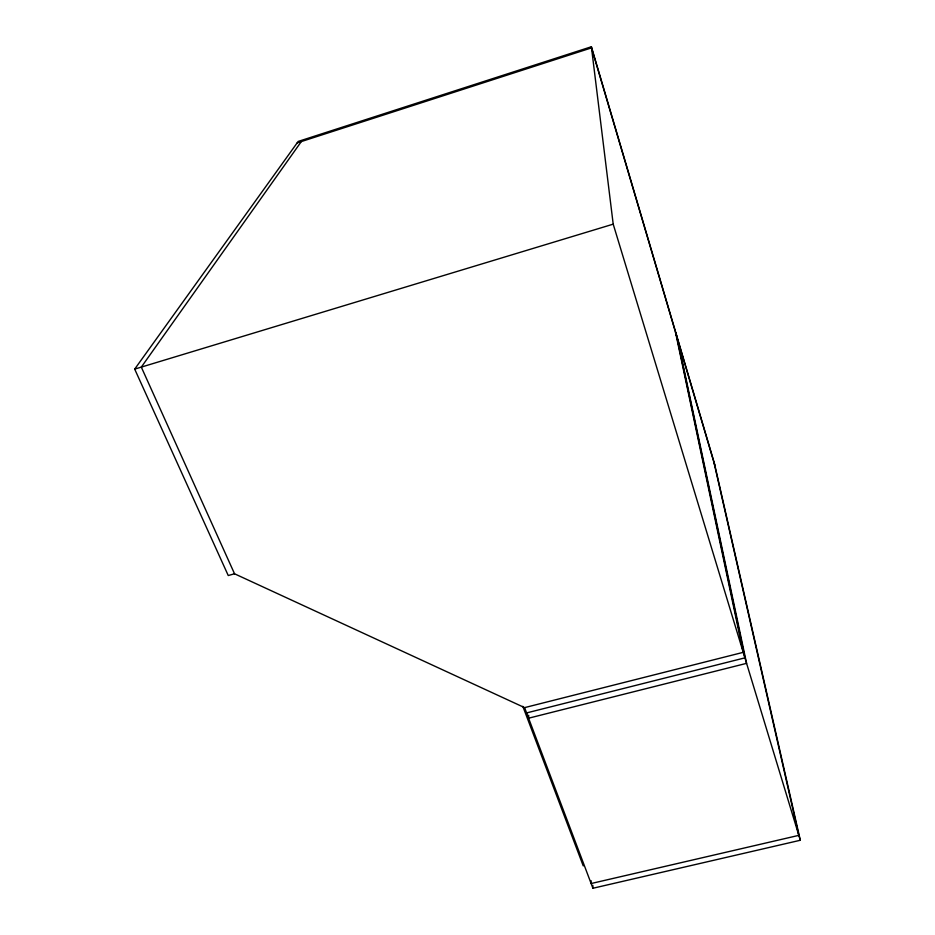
<?xml version="1.0" encoding="UTF-8"?>
<svg xmlns="http://www.w3.org/2000/svg" width="935" height="935" viewBox="0 0 935 935"><rect width="100%" height="100%" fill="white"/><g stroke="black" fill="none" stroke-linecap="round" stroke-linejoin="round"><path stroke-width="1.4" d="M528.684 715.287L528.591 718.197L746.586 663.347L677.77 339.931M301.315 141.571L141.314 367.104L234.545 573.786L524.593 707.631L743.243 652.338L675.502 332.252M234.545 573.786L228.245 575.528L134.687 369.115L298.207 141.43L591.387 46.75L714.433 463.468L800.313 840.261L592.919 888.25L524.593 707.631M297.143 142.915L591.528 47.872L715.018 466.027M134.687 369.115L613.208 224.155L591.387 46.75M526.592 712.926L744.914 657.854L676.18 333.935M522.829 706.334L583.253 865.904M613.208 224.155L800.313 840.261M713.966 462.463L798.817 835.364L591.13 883.528L591.049 880.618M592.825 885.34L592.919 888.25"/></g></svg>
